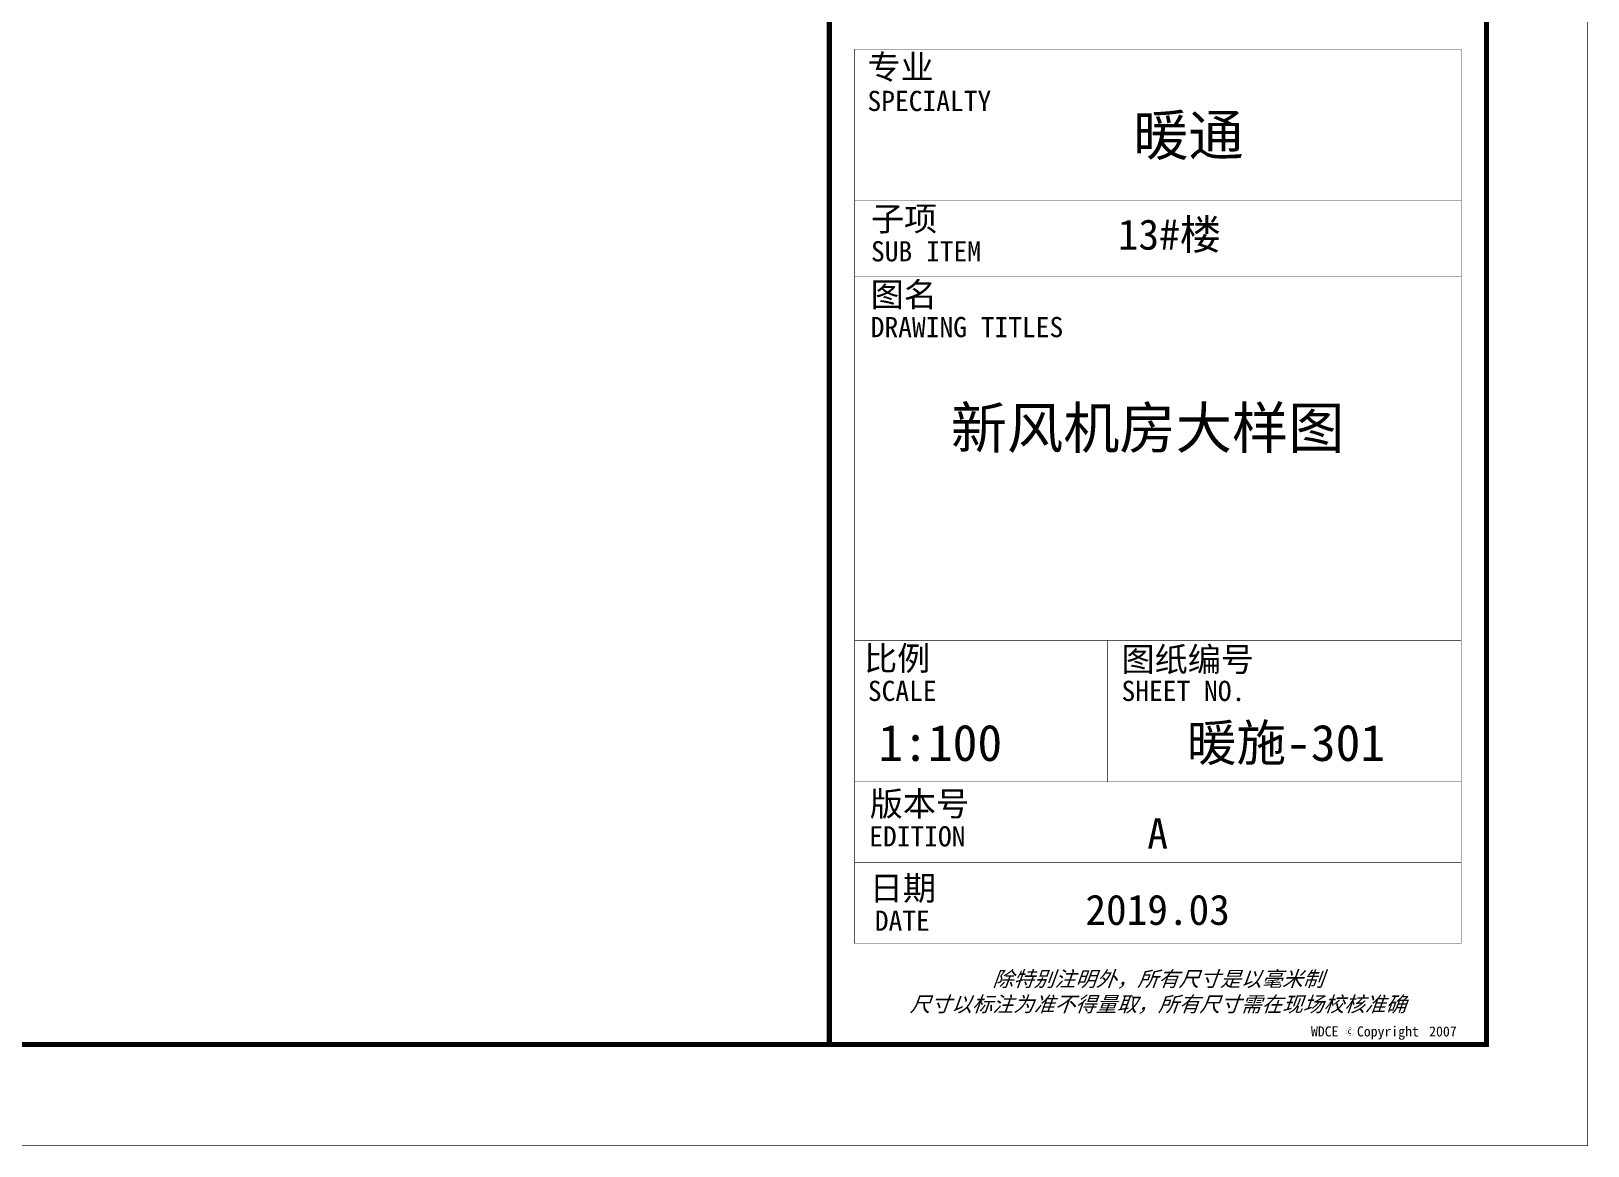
# Model space of a CAD drawing. Extents: x -777745 to 647905, y -207485 to 303235.
# Drawn here: x -361356 to -353657, y 169968 to 175484 of the extents above; entities that cross this region are included whole.
import ezdxf
from ezdxf.enums import TextEntityAlignment as Align

# ---------------------------------------------------------------- set-up
doc = ezdxf.new("R2010")
doc.units = 0
doc.header["$LTSCALE"] = 1000
doc.layers.get('0').update_dxf_attribs({"linetype": 'CONTINUOUS'})
for name, color, linetype in [('$0$PUB_TEXT', 7, 'CONTINUOUS'), ('ACS_COM_BZ', 3, 'CONTINUOUS'), ('字', 7, 'CONTINUOUS'), ('建筑图名', 5, 'CONTINUOUS')]:
    doc.layers.add(name, color=color, linetype=linetype)
doc.styles.add('$0$华文细黑', font='STXIHEI.TTF', dxfattribs={"height": 10})
doc.styles.add('华文细黑', font='STXIHEI.TTF', dxfattribs={"height": 10})
doc.styles.add('图签信息$0$华文细黑', font='STXIHEI.TTF', dxfattribs={"height": 10})

# ---------------------------------------------------------------- blocks, each defined once
blk = doc.blocks.new('图框-A1')
for points, const_width in [([(0, 0), (841, 0), (841, 594), (0, 594)], 0.05), ([(766, 584), (25, 584), (25, 10), (766, 10)], 0.5)]:
    blk.add_lwpolyline(points, close=True, dxfattribs=dict(const_width=const_width))
blk = doc.blocks.new('图签信息$0$WDCE Copyright200X')
at = {"const_width": 0.016}
blk.add_lwpolyline([(-10.6, 1.26, 1), (-11.4, 1.26, 1)], format="xyb", close=True, dxfattribs=at)
at = {"style": '图签信息$0$华文细黑'}
for s, p in [('WDCE ', (-11.46, 0.5)), ('     Copyright ', (-3.51, 0.5))]:
    blk.add_text(s, height=1, dxfattribs=at).set_placement(p, align=Align.BOTTOM_RIGHT)
blk.add_text('c', height=0.6, dxfattribs=at).set_placement((-11.04, 1.35), align=Align.MIDDLE_CENTER)
blk.add_attdef('200X', text='', height=1, dxfattribs=at).set_placement((-0.45, 0.5), align=Align.BOTTOM_RIGHT)
blk = doc.blocks.new('图签信息')
at = {"const_width": 0.5}
blk.add_lwpolyline([(-65, 0), (0, 0), (0, 500.5), (-65, 500.5)], close=True, dxfattribs=at)
at = {"const_width": 0.05}
for points in [[(-62.5, 98.5), (-2.5, 98.5), (-2.5, 10), (-62.5, 10), (-62.5, 98.5)], [(-62.5, 83.5), (-2.5, 83.5)], [(-62.5, 76), (-2.5, 76)], [(-62.5, 40), (-2.5, 40)], [(-37.5, 40), (-37.5, 26)], [(-62.5, 26), (-2.5, 26)], [(-62.5, 18), (-2.5, 18)]]:
    blk.add_lwpolyline(points, dxfattribs=at)
blk.add_blockref('图签信息$0$WDCE Copyright200X', (-2.5, 0)).add_auto_attribs({'200X': '2007'})
at = {"style": '图签信息$0$华文细黑'}
for s, height, p in [('专业', 2.4, (-61.23, 97.93)), ('SPECIALTY', 2, (-61.23, 94.38)), ('子项', 2.4, (-60.88, 82.92)), ('SUB ITEM', 2, (-60.88, 79.5)), ('图名', 2.4, (-60.91, 75.41)), ('DRAWING TITLES', 2, (-60.91, 72)), ('比例', 2.4, (-61.56, 39.42)), ('图纸编号', 2.4, (-36.1, 39.32)), ('SCALE', 2, (-61.19, 36)), ('SHEET NO.', 2, (-36.1, 36)), ('版本号', 2.4, (-61, 25.03)), ('EDITION', 2, (-61.06, 21.61)), ('日期', 2.4, (-61, 16.68)), ('DATE', 2, (-60.5, 13.26))]:
    blk.add_text(s, height=height, dxfattribs=at).set_placement(p, align=Align.TOP_LEFT)
at = {"color": 4, "style": '图签信息$0$华文细黑'}
for s, p in [('A', (-32.53, 19.4)), ('2019.03', (-32.53, 11.84))]:
    blk.add_text(s, height=3, dxfattribs=at).set_placement(p, align=Align.CENTER)
at = {"style": '图签信息$0$华文细黑', "oblique": 20}
for s, p in [('除特别注明外，所有尺寸是以毫米制', (-32.5, 6.5)), ('尺寸以标注为准不得量取，所有尺寸需在现场校核准确', (-32.5, 4))]:
    blk.add_text(s, height=1.5, dxfattribs=at).set_placement(p, align=Align.MIDDLE_CENTER)
blk = doc.blocks.new('图签-A1')
at = {"color": 2}
blk.add_blockref('图签信息', (0, 0), dxfattribs=at)

msp = doc.modelspace()

# ---------------------------------------------------------------- linework, layer by layer
at = {"layer": 'ACS_COM_BZ'}
msp.add_lwpolyline([(-394458.4, 170469.4), (-357408.4, 170469.4), (-357408.4, 199177.2), (-394458.4, 199177.2)], close=True, dxfattribs=at)

# ---------------------------------------------------------------- block references
at = {"xscale": 50, "yscale": 50, "zscale": 50}
for name, p in [('图框-A1', (-395708.4, 169969.4)), ('图签-A1', (-354158.4, 170469.4))]:
    msp.add_blockref(name, p, dxfattribs=at)

# ---------------------------------------------------------------- texts
at = {"layer": '$0$PUB_TEXT', "style": '$0$华文细黑'}
msp.add_text('新风机房大样图', height=203.88, dxfattribs=at).set_placement((-356807.8, 173419.1))
at = {"layer": '字', "style": '华文细黑'}
for s, height, p in [('13#楼', 150, (-355981.6, 174402.4)), ('暖施-301', 180, (-355640.7, 171872.7)), ('1:100', 180, (-357165.8, 171872.7))]:
    msp.add_text(s, height=height, dxfattribs=at).set_placement(p)
at = {"layer": '建筑图名', "style": '华文细黑'}
msp.add_text('暖通', height=200, dxfattribs=at).set_placement((-355905.3, 174868.8))

doc.saveas('drawing.dxf')
